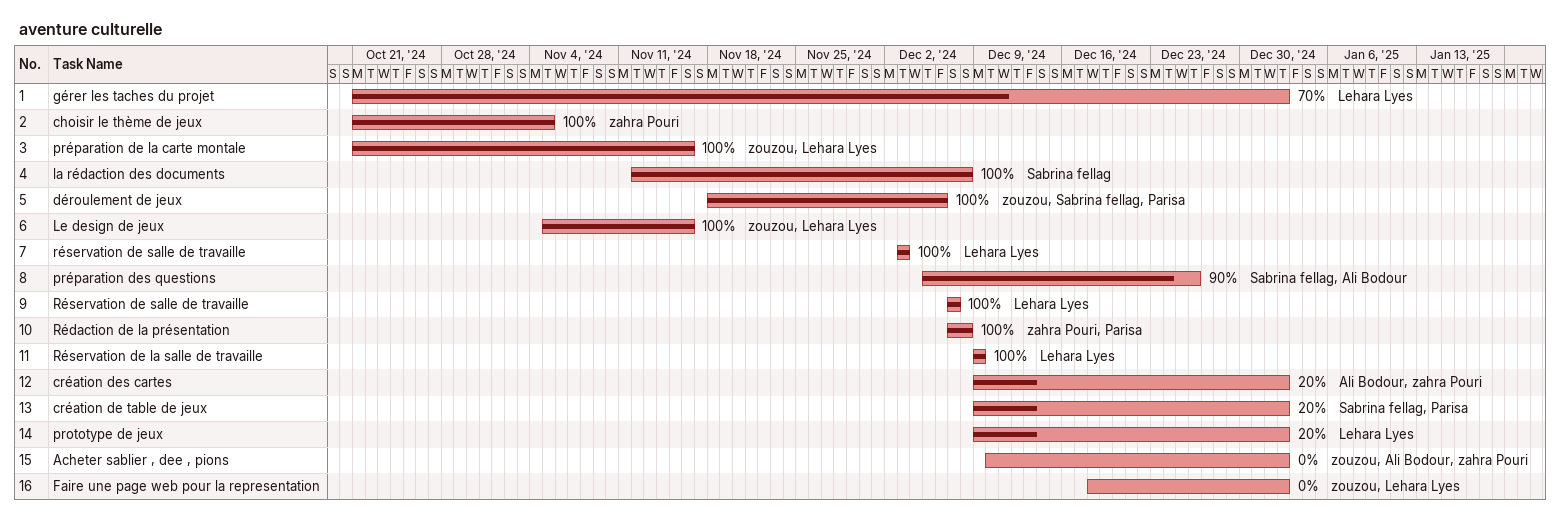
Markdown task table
aventure culturelle

| ID | Task | Start | Finish | Resources | % complete |
|---|---|---|---|---|---|
| 1 | gérer les taches du projet | 2024-10-21 | 2025-01-02 | Lehara Lyes | 70 |
| 2 | choisir le thème de jeux | 2024-10-21 | 2024-11-05 | zahra Pouri | 100 |
| 3 | préparation de la carte montale | 2024-10-21 | 2024-11-16 | zouzou, Lehara Lyes | 100 |
| 4 | la rédaction des documents | 2024-11-12 | 2024-12-08 | Sabrina fellag | 100 |
| 5 | déroulement de jeux | 2024-11-18 | 2024-12-06 | zouzou, Sabrina fellag, Parisa | 100 |
| 6 | Le design de jeux | 2024-11-05 | 2024-11-16 | zouzou, Lehara Lyes | 100 |
| 7 | réservation de salle de travaille | 2024-12-03 | 2024-12-03 | Lehara Lyes | 100 |
| 8 | préparation des questions | 2024-12-05 | 2024-12-26 | Sabrina fellag, Ali Bodour | 90 |
| 9 | Réservation de salle de travaille | 2024-12-07 | 2024-12-07 | Lehara Lyes | 100 |
| 10 | Rédaction de la présentation | 2024-12-07 | 2024-12-08 | zahra Pouri, Parisa | 100 |
| 11 | Réservation de la salle de travaille | 2024-12-09 | 2024-12-09 | Lehara Lyes | 100 |
| 12 | création des cartes | 2024-12-09 | 2025-01-02 | Ali Bodour, zahra Pouri | 20 |
| 13 | création de table de jeux | 2024-12-09 | 2025-01-02 | Sabrina fellag, Parisa | 20 |
| 14 | prototype de jeux | 2024-12-09 | 2025-01-02 | Lehara Lyes | 20 |
| 15 | Acheter sablier , dee , pions | 2024-12-10 | 2025-01-02 | zouzou, Ali Bodour, zahra Pouri | 0 |
| 16 | Faire une page web pour la representation | 2024-12-18 | 2025-01-02 | zouzou, Lehara Lyes | 0 |
